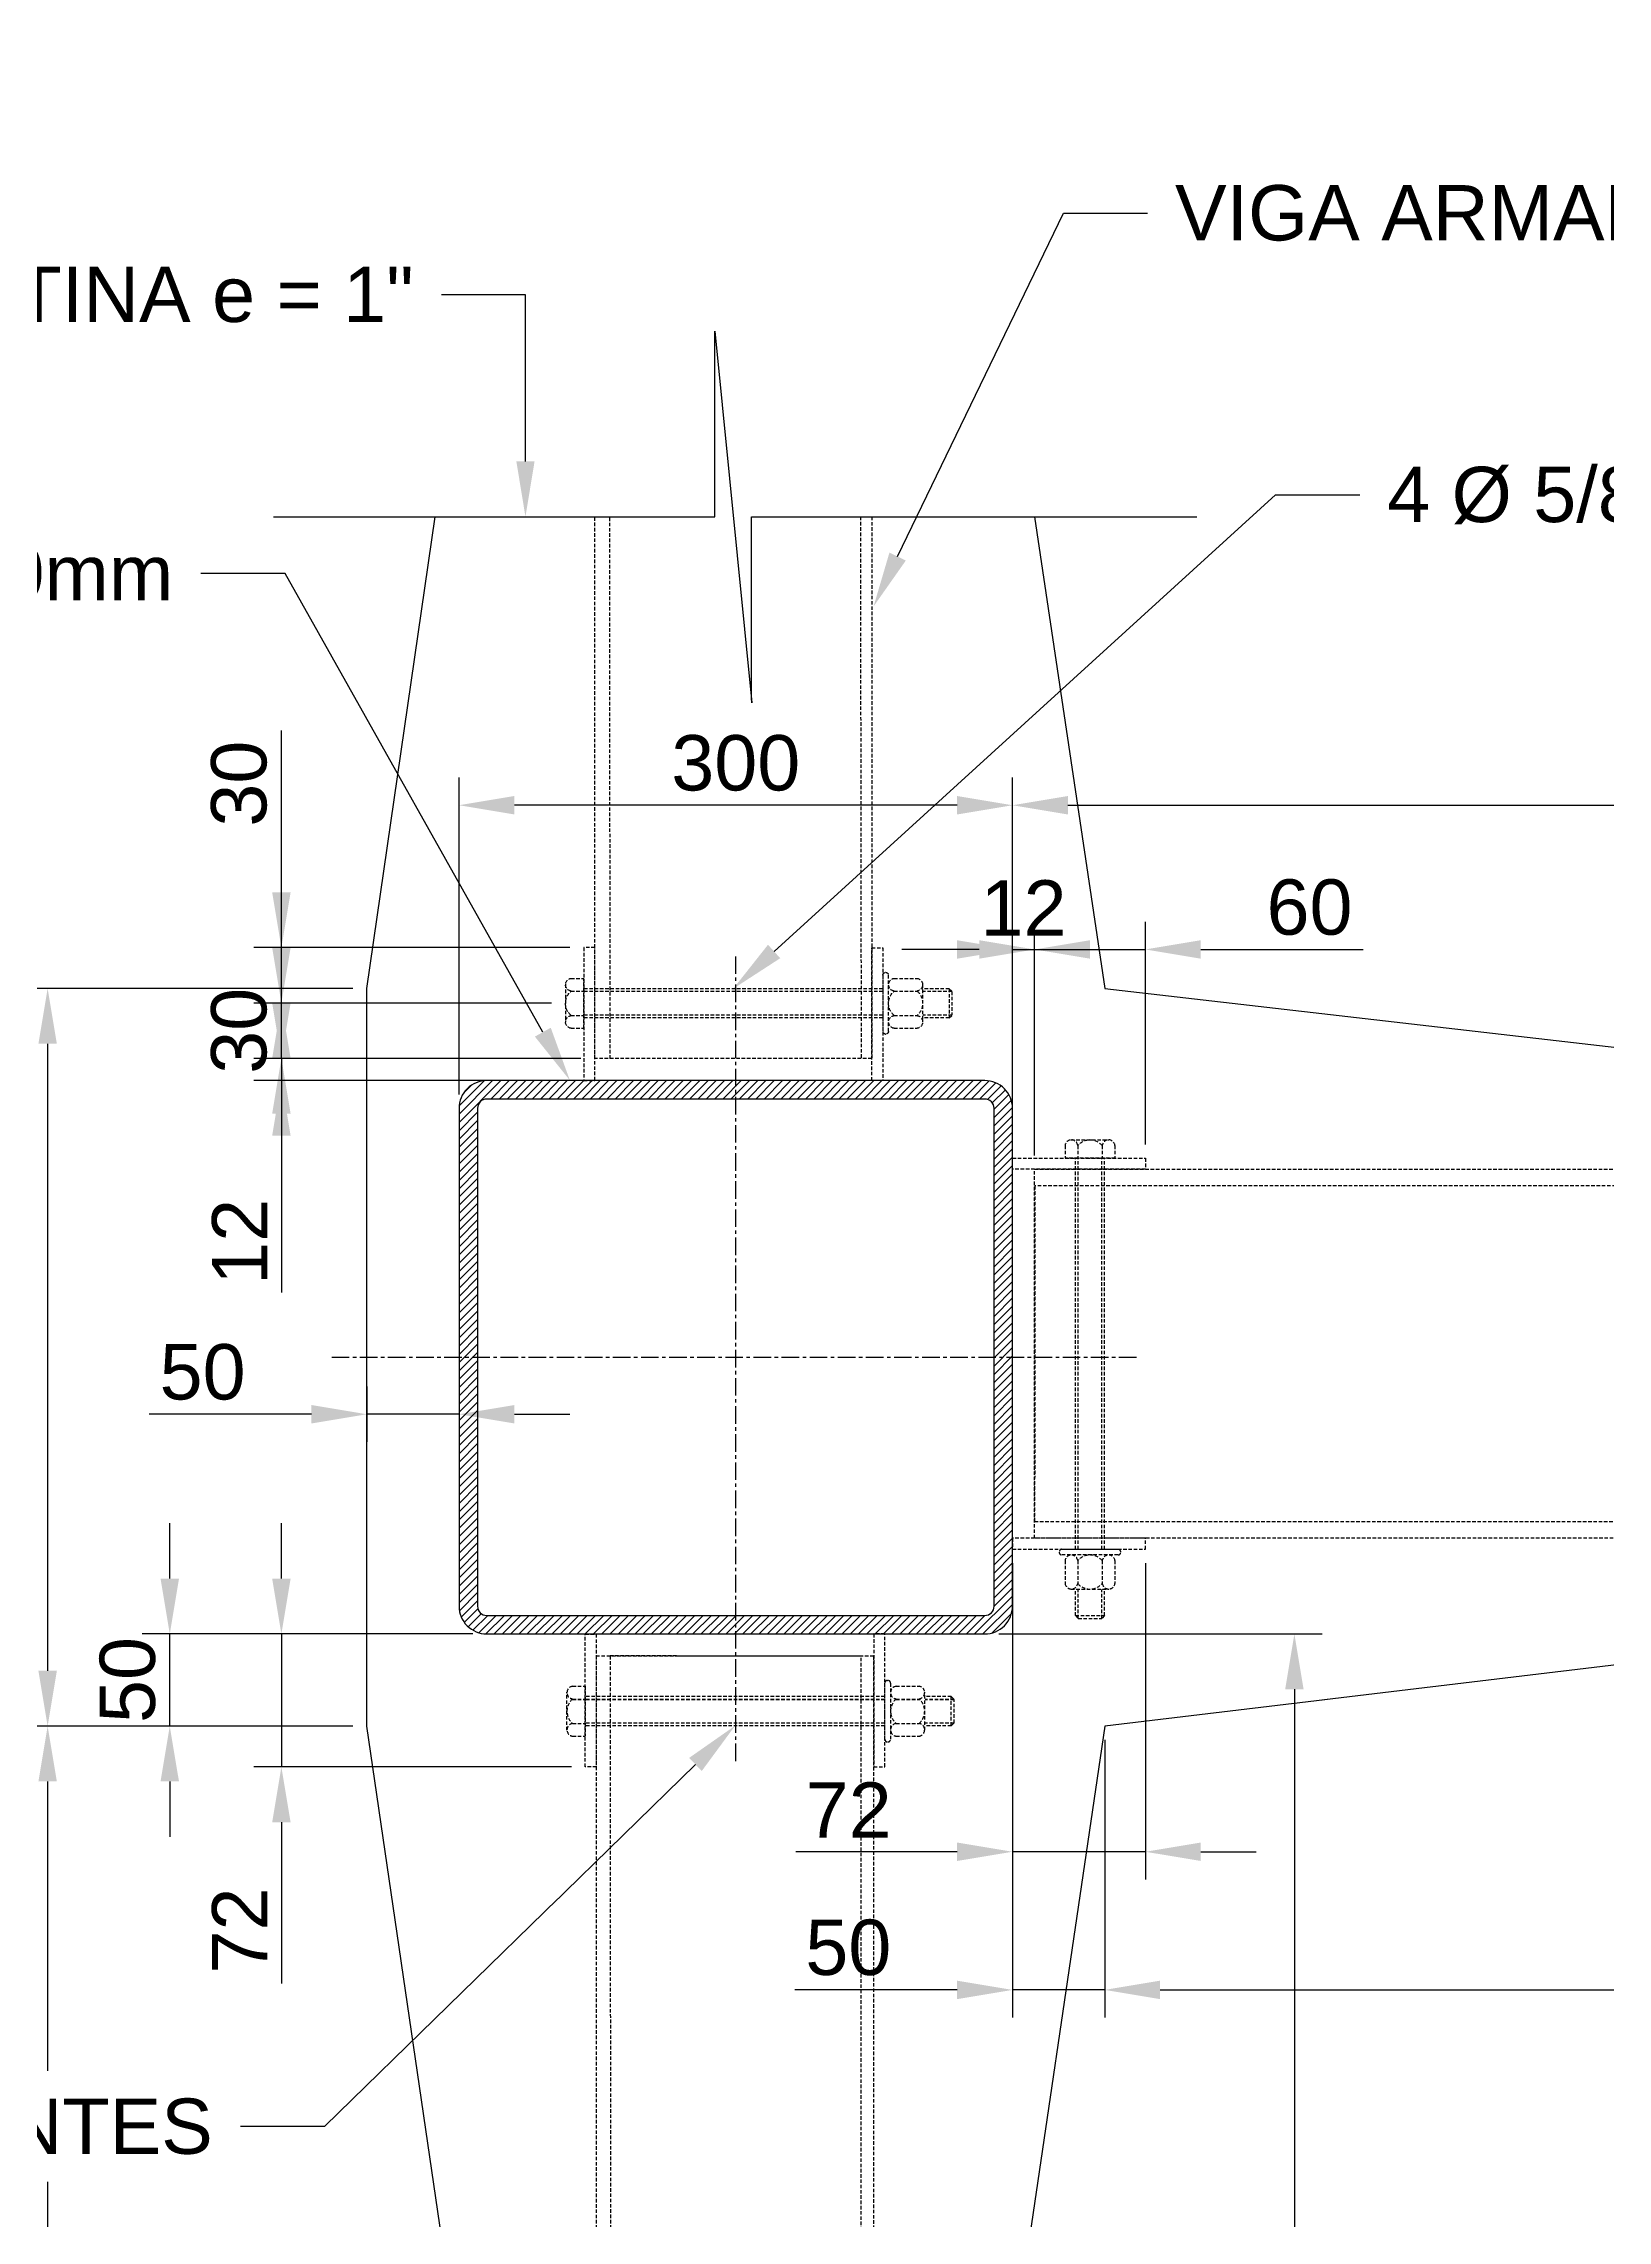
# Model space of a CAD drawing. Header units: millimetres. Extents: x -1367288 to 157996, y -18171 to 61708.
# Drawn here: x 22594 to 23442, y 15724 to 16904 of the extents above; entities that cross this region are included whole.
import ezdxf
from ezdxf import colors
from ezdxf.entities.mleader import LeaderData, LeaderLine
from ezdxf.math import Vec2, Vec3

# ---------------------------------------------------------------- set-up
doc = ezdxf.new("R2010")
doc.units = ezdxf.units.MM
doc.header["$LTSCALE"] = 0.3
doc.linetypes.add('CENTER', pattern=[50.8, 31.75, -6.35, 6.35, -6.35])
doc.linetypes.add('HIDDEN', pattern=[9.525, 6.35, -3.175])
for name, color, linetype in [('EE-OCULTAS', 8, 'HIDDEN'), ('SIM-ACHURADOS', 8, 'Continuous'), ('SIM-COTAS', 1, 'Continuous'), ('SIM-EJES', 8, 'CENTER'), ('SIM-OCULTOS', 8, 'HIDDEN'), ('SIM-PLATINAS', 2, 'Continuous'), ('SIM-PTE 300x300x10', 71, 'Continuous')]:
    doc.layers.add(name, color=color, linetype=linetype)
doc.styles.add('ARIAL EE', font='arial.ttf')
doc.styles.get("Standard").update_dxf_attribs({"font": 'arial.ttf'})
doc.dimstyles.new('EE 1_STANDAR', dxfattribs={"dimtxt": 2, "dimasz": 2, "dimexe": 1, "dimexo": 0.5, "dimgap": 0.5, "dimtad": 1, "dimdec": 0, "dimdsep": 46, "dimtxsty": 'ARIAL EE', "dimcen": 1.5, "dimclrd": 256, "dimclre": 256, "dimclrt": 2, "dimadec": 0, "dimazin": 0, "dimtfac": 1, "dimtdec": 0, "dimtix": 1, "dimtmove": 0, "dimatfit": 2, "dimfxl": 1, "dimlwd": -1, "dimlwe": -1, "dimarcsym": 0})

# ---------------------------------------------------------------- blocks, each defined once
blk = doc.blocks.new('*U425')
for p, q in [((-13.5, 218.9), (-13.5, 212)), ((-10.3, 221.9), (10.3, 221.9)), ((-6.6, 218.9), (-6.6, 212)), ((6.6, 218.9), (6.6, 212)), ((13.5, 218.9), (13.5, 212)), ((13.5, 212), (-13.5, 212)), ((-7.9, 0), (-7.9, 212)), ((7.9, 0), (7.9, 212)), ((-13.5, -6.1), (-13.5, -18.6)), ((-6.6, -6.1), (-6.6, -18.6)), ((6.6, -6.1), (6.6, -18.6)), ((13.5, -6.1), (13.5, -18.6)), ((-10.3, -21.6), (10.3, -21.6)), ((-7.9, -36), (-7.9, -21.6)), ((7.9, -36), (7.9, -21.6)), ((-7.9, -36), (7.9, -36)), ((-7.9, -36), (-6.4, -37.5)), ((-6.4, -37.5), (6.4, -37.5)), ((7.9, -36), (6.4, -37.5))]:
    blk.add_line(p, q)
blk.add_lwpolyline([(-16.7, -1.6), (-16.7, -1.5, -0.414214), (-15.2, 0), (15.2, 0, -0.414214), (16.7, -1.5), (16.7, -1.6, -0.414214), (15.2, -3.1), (-15.2, -3.1, -0.414214)], format="xyb", close=True)
for centre, radius, start, end in [((-10.1, 218.5), 3.47, 7.7682, 172.2318), ((0, 213.1), 8.8, 41.2145, 138.7855), ((10.1, 218.5), 3.47, 7.7682, 172.2318), ((-10.1, -6.6), 3.47, 7.7682, 172.2318), ((0, -11.9), 8.8, 41.2145, 138.7855), ((10.1, -6.6), 3.47, 7.7682, 172.2318), ((-10.1, -18.1), 3.47, 187.7682, 352.2318), ((0, -12.8), 8.8, 221.2145, 318.7855), ((10.1, -18.1), 3.47, 187.7682, 352.2318)]:
    blk.add_arc(centre, radius, start, end)
at = {"layer": 'EE-OCULTAS'}
for p, q in [((-6.4, 0), (-6.4, 212)), ((6.4, 0), (6.4, 212)), ((-6.4, -37.5), (-6.4, -21.6)), ((6.4, -37.5), (6.4, -21.8))]:
    blk.add_line(p, q, dxfattribs=at)
blk = doc.blocks.new('*U426')
for p, q in [((-13.5, 169.3), (-13.5, 162.4)), ((-10.3, 172.3), (10.3, 172.3)), ((-6.6, 169.3), (-6.6, 162.4)), ((6.6, 169.3), (6.6, 162.4)), ((13.5, 169.3), (13.5, 162.4)), ((13.5, 162.4), (-13.5, 162.4)), ((-7.9, 0), (-7.9, 162.4)), ((7.9, 0), (7.9, 162.4)), ((-13.5, -6.1), (-13.5, -18.6)), ((-6.6, -6.1), (-6.6, -18.6)), ((6.6, -6.1), (6.6, -18.6)), ((13.5, -6.1), (13.5, -18.6)), ((-10.3, -21.6), (10.3, -21.6)), ((-7.9, -36), (-7.9, -21.6)), ((7.9, -36), (7.9, -21.6)), ((-7.9, -36), (7.9, -36)), ((-7.9, -36), (-6.4, -37.5)), ((-6.4, -37.5), (6.4, -37.5)), ((7.9, -36), (6.4, -37.5))]:
    blk.add_line(p, q)
blk.add_lwpolyline([(-16.7, -1.6), (-16.7, -1.5, -0.414214), (-15.2, 0), (15.2, 0, -0.414214), (16.7, -1.5), (16.7, -1.6, -0.414214), (15.2, -3.1), (-15.2, -3.1, -0.414214)], format="xyb", close=True)
for centre, radius, start, end in [((-10.1, 168.8), 3.47, 7.7682, 172.2318), ((0, 163.5), 8.8, 41.2145, 138.7855), ((10.1, 168.8), 3.47, 7.7682, 172.2318), ((-10.1, -6.6), 3.47, 7.7682, 172.2318), ((0, -11.9), 8.8, 41.2145, 138.7855), ((10.1, -6.6), 3.47, 7.7682, 172.2318), ((-10.1, -18.1), 3.47, 187.7682, 352.2318), ((0, -12.8), 8.8, 221.2145, 318.7855), ((10.1, -18.1), 3.47, 187.7682, 352.2318)]:
    blk.add_arc(centre, radius, start, end)
at = {"layer": 'EE-OCULTAS'}
for p, q in [((-6.4, 0), (-6.4, 162.4)), ((6.4, 0), (6.4, 162.4)), ((-6.4, -37.5), (-6.4, -21.6)), ((6.4, -37.5), (6.4, -21.8))]:
    blk.add_line(p, q, dxfattribs=at)
blk = doc.blocks.new('*D427')
at = {"layer": 'SIM-COTAS', "transparency": 16777216}
for p, q in [((23119.1, 16307), (23119.1, 16427.7)), ((23131.1, 16301), (23131.1, 16427.7)), ((23089.1, 16412.7), (23059.1, 16412.7)), ((23119.1, 16412.7), (23131.1, 16412.7)), ((23161.1, 16412.7), (23191.1, 16412.7))]:
    blk.add_line(p, q, dxfattribs=at)
for points in [[(23089.1, 16417.7), (23089.1, 16407.7), (23119.1, 16412.7)], [(23161.1, 16417.7), (23161.1, 16407.7), (23131.1, 16412.7)]]:
    blk.add_solid(points, dxfattribs=at)
at = {"layer": 'SIM-COTAS', "color": 2, "transparency": 16777216, "insert": (23125.1, 16435.2), "char_height": 30, "attachment_point": 5, "style": 'ARIAL EE'}
blk.add_mtext('12', dxfattribs=at)
blk = doc.blocks.new('*D428')
at = {"layer": 'SIM-COTAS', "transparency": 16777216}
for p, q in [((23131.1, 16301), (23131.1, 16427.7)), ((23191.1, 16307), (23191.1, 16427.7)), ((23101.1, 16412.7), (23071.1, 16412.7)), ((23131.1, 16412.7), (23191.1, 16412.7)), ((23221.1, 16412.7), (23309.1, 16412.7))]:
    blk.add_line(p, q, dxfattribs=at)
for points in [[(23101.1, 16417.7), (23101.1, 16407.7), (23131.1, 16412.7)], [(23221.1, 16417.7), (23221.1, 16407.7), (23191.1, 16412.7)]]:
    blk.add_solid(points, dxfattribs=at)
at = {"layer": 'SIM-COTAS', "color": 2, "transparency": 16777216, "insert": (23280.1, 16435.5), "char_height": 30, "attachment_point": 5, "style": 'ARIAL EE'}
blk.add_mtext('60', dxfattribs=at)
blk = doc.blocks.new('*D429')
at = {"layer": 'SIM-COTAS', "transparency": 16777216}
for p, q in [((23119.1, 16080), (23119.1, 15908.5)), ((23191.1, 16080), (23191.1, 15908.5)), ((23089.1, 15923.5), (23001.6, 15923.5)), ((23191.1, 15923.5), (23119.1, 15923.5)), ((23221.1, 15923.5), (23251.1, 15923.5))]:
    blk.add_line(p, q, dxfattribs=at)
for points in [[(23089.1, 15928.5), (23089.1, 15918.5), (23119.1, 15923.5)], [(23221.1, 15928.5), (23221.1, 15918.5), (23191.1, 15923.5)]]:
    blk.add_solid(points, dxfattribs=at)
at = {"layer": 'SIM-COTAS', "color": 2, "transparency": 16777216, "insert": (23030.3, 15946.1), "char_height": 30, "attachment_point": 5, "style": 'ARIAL EE'}
blk.add_mtext('72', dxfattribs=at)
blk = doc.blocks.new('*D430')
at = {"layer": 'SIM-COTAS', "transparency": 16777216}
for p, q in [((23119.1, 16310.7), (23119.1, 16505.9)), ((24019.1, 16297.2), (24019.1, 16505.9)), ((23149.1, 16490.9), (23989.1, 16490.9))]:
    blk.add_line(p, q, dxfattribs=at)
for points in [[(23149.1, 16495.9), (23149.1, 16485.9), (23119.1, 16490.9)], [(23989.1, 16495.9), (23989.1, 16485.9), (24019.1, 16490.9)]]:
    blk.add_solid(points, dxfattribs=at)
at = {"layer": 'SIM-COTAS', "color": 2, "transparency": 16777216, "insert": (23569.1, 16513.7), "char_height": 30, "attachment_point": 5, "style": 'ARIAL EE'}
blk.add_mtext('900', dxfattribs=at)
blk = doc.blocks.new('*D432')
at = {"layer": 'SIM-COTAS', "transparency": 16777216}
for p, q in [((22761.6, 16391.6), (22581.1, 16391.6)), ((22596.1, 16361.6), (22596.1, 16021.6)), ((22761.6, 15991.6), (22581.1, 15991.6))]:
    blk.add_line(p, q, dxfattribs=at)
for points in [[(22591.1, 16361.6), (22601.1, 16361.6), (22596.1, 16391.6)], [(22591.1, 16021.6), (22601.1, 16021.6), (22596.1, 15991.6)]]:
    blk.add_solid(points, dxfattribs=at)
at = {"layer": 'SIM-COTAS', "color": 2, "transparency": 16777216, "insert": (22573.3, 16191.6), "char_height": 30, "attachment_point": 5, "rotation": 90, "style": 'ARIAL EE'}
blk.add_mtext('400', dxfattribs=at)
blk = doc.blocks.new('*D433')
at = {"layer": 'SIM-COTAS', "transparency": 16777216}
for p, q in [((22769.1, 16175.8), (22769.1, 16145.7)), ((22819.1, 16175.8), (22819.1, 16145.7)), ((22739.1, 16160.7), (22651.2, 16160.7)), ((22819.1, 16160.7), (22769.1, 16160.7)), ((22849.1, 16160.7), (22879.1, 16160.7))]:
    blk.add_line(p, q, dxfattribs=at)
for points in [[(22739.1, 16165.7), (22739.1, 16155.7), (22769.1, 16160.7)], [(22849.1, 16165.7), (22849.1, 16155.7), (22819.1, 16160.7)]]:
    blk.add_solid(points, dxfattribs=at)
at = {"layer": 'SIM-COTAS', "color": 2, "transparency": 16777216, "insert": (22680.1, 16183.5), "char_height": 30, "attachment_point": 5, "style": 'ARIAL EE'}
blk.add_mtext('50', dxfattribs=at)
blk = doc.blocks.new('*D434')
at = {"layer": 'SIM-COTAS', "transparency": 16777216}
for p, q in [((22761.6, 15991.6), (22581.1, 15991.6)), ((22596.1, 15961.6), (22596.1, 15171.7)), ((22886, 15141.7), (22581.1, 15141.7))]:
    blk.add_line(p, q, dxfattribs=at)
for points in [[(22591.1, 15961.6), (22601.1, 15961.6), (22596.1, 15991.6)], [(22591.1, 15171.7), (22601.1, 15171.7), (22596.1, 15141.7)]]:
    blk.add_solid(points, dxfattribs=at)
at = {"layer": 'SIM-COTAS', "color": 2, "transparency": 16777216, "insert": (22573.3, 15566.7), "char_height": 30, "attachment_point": 5, "rotation": 90, "style": 'ARIAL EE'}
blk.add_mtext('850', dxfattribs=at)
blk = doc.blocks.new('*D436')
at = {"layer": 'SIM-COTAS', "transparency": 16777216}
for p, q in [((22722.8, 16071.6), (22722.8, 16101.6)), ((22826.6, 16041.6), (22707.8, 16041.6)), ((22722.8, 16041.6), (22722.8, 15969.5)), ((22880, 15969.5), (22707.8, 15969.5)), ((22722.8, 15939.5), (22722.8, 15852.1))]:
    blk.add_line(p, q, dxfattribs=at)
for points in [[(22717.8, 16071.6), (22727.8, 16071.6), (22722.8, 16041.6)], [(22717.8, 15939.5), (22727.8, 15939.5), (22722.8, 15969.5)]]:
    blk.add_solid(points, dxfattribs=at)
at = {"layer": 'SIM-COTAS', "color": 2, "transparency": 16777216, "insert": (22700.2, 15880.8), "char_height": 30, "attachment_point": 5, "rotation": 90, "style": 'ARIAL EE'}
blk.add_mtext('72', dxfattribs=at)
blk = doc.blocks.new('*D437')
at = {"layer": 'SIM-COTAS', "transparency": 16777216}
for p, q in [((22819.1, 16334.1), (22819.1, 16505.9)), ((23119.1, 16310.7), (23119.1, 16505.9)), ((23089.1, 16490.9), (22849.1, 16490.9))]:
    blk.add_line(p, q, dxfattribs=at)
for points in [[(22849.1, 16495.9), (22849.1, 16485.9), (22819.1, 16490.9)], [(23089.1, 16495.9), (23089.1, 16485.9), (23119.1, 16490.9)]]:
    blk.add_solid(points, dxfattribs=at)
at = {"layer": 'SIM-COTAS', "color": 2, "transparency": 16777216, "insert": (22969.1, 16513.7), "char_height": 30, "attachment_point": 5, "style": 'ARIAL EE'}
blk.add_mtext('300', dxfattribs=at)
blk = doc.blocks.new('*U438')
for p, q in [((-13.5, 169), (-13.5, 162)), ((-10.3, 172), (10.3, 172)), ((-6.6, 169), (-6.6, 162)), ((6.6, 169), (6.6, 162)), ((13.5, 169), (13.5, 162)), ((13.5, 162), (-13.5, 162)), ((-7.9, 0), (-7.9, 162)), ((7.9, 0), (7.9, 162)), ((-13.5, -6.1), (-13.5, -18.6)), ((-6.6, -6.1), (-6.6, -18.6)), ((6.6, -6.1), (6.6, -18.6)), ((13.5, -6.1), (13.5, -18.6)), ((-10.3, -21.6), (10.3, -21.6)), ((-7.9, -36), (-7.9, -21.6)), ((7.9, -36), (7.9, -21.6)), ((-7.9, -36), (7.9, -36)), ((-7.9, -36), (-6.4, -37.5)), ((-6.4, -37.5), (6.4, -37.5)), ((7.9, -36), (6.4, -37.5))]:
    blk.add_line(p, q)
blk.add_lwpolyline([(-16.7, -1.6), (-16.7, -1.5, -0.414214), (-15.2, 0), (15.2, 0, -0.414214), (16.7, -1.5), (16.7, -1.6, -0.414214), (15.2, -3.1), (-15.2, -3.1, -0.414214)], format="xyb", close=True)
for centre, radius, start, end in [((-10.1, 168.5), 3.47, 7.7682, 172.2318), ((0, 163.2), 8.8, 41.2145, 138.7855), ((10.1, 168.5), 3.47, 7.7682, 172.2318), ((-10.1, -6.6), 3.47, 7.7682, 172.2318), ((0, -11.9), 8.8, 41.2145, 138.7855), ((10.1, -6.6), 3.47, 7.7682, 172.2318), ((-10.1, -18.1), 3.47, 187.7682, 352.2318), ((0, -12.8), 8.8, 221.2145, 318.7855), ((10.1, -18.1), 3.47, 187.7682, 352.2318)]:
    blk.add_arc(centre, radius, start, end)
at = {"layer": 'EE-OCULTAS'}
for p, q in [((-6.4, 0), (-6.4, 162)), ((6.4, 0), (6.4, 162)), ((-6.4, -37.5), (-6.4, -21.6)), ((6.4, -37.5), (6.4, -21.8))]:
    blk.add_line(p, q, dxfattribs=at)
blk = doc.blocks.new('*D439')
at = {"layer": 'SIM-COTAS', "transparency": 16777216}
for p, q in [((22722.8, 16383.6), (22722.8, 16413.6)), ((22885.2, 16353.6), (22707.8, 16353.6)), ((22722.8, 16353.6), (22722.8, 16341.7)), ((22879.2, 16341.7), (22707.8, 16341.7)), ((22722.8, 16311.7), (22722.8, 16226.8))]:
    blk.add_line(p, q, dxfattribs=at)
for points in [[(22717.8, 16383.6), (22727.8, 16383.6), (22722.8, 16353.6)], [(22717.8, 16311.7), (22727.8, 16311.7), (22722.8, 16341.7)]]:
    blk.add_solid(points, dxfattribs=at)
at = {"layer": 'SIM-COTAS', "color": 2, "transparency": 16777216, "insert": (22700.2, 16254.2), "char_height": 30, "attachment_point": 5, "rotation": 90, "style": 'ARIAL EE'}
blk.add_mtext('12', dxfattribs=at)
blk = doc.blocks.new('*D440')
at = {"layer": 'SIM-COTAS', "transparency": 16777216}
for p, q in [((22722.8, 16413.6), (22722.8, 16443.6)), ((22869.3, 16383.6), (22707.8, 16383.6)), ((22722.8, 16353.6), (22722.8, 16383.6)), ((22885.2, 16353.6), (22707.8, 16353.6)), ((22722.8, 16323.6), (22722.8, 16293.6))]:
    blk.add_line(p, q, dxfattribs=at)
for points in [[(22717.8, 16413.6), (22727.8, 16413.6), (22722.8, 16383.6)], [(22717.8, 16323.6), (22727.8, 16323.6), (22722.8, 16353.6)]]:
    blk.add_solid(points, dxfattribs=at)
at = {"layer": 'SIM-COTAS', "color": 2, "transparency": 16777216, "insert": (22699.9, 16368.6), "char_height": 30, "attachment_point": 5, "rotation": 90, "style": 'ARIAL EE'}
blk.add_mtext('30', dxfattribs=at)
blk = doc.blocks.new('*D441')
at = {"layer": 'SIM-COTAS', "transparency": 16777216}
for p, q in [((22722.8, 16443.7), (22722.8, 16531.5)), ((22879.2, 16413.7), (22707.8, 16413.7)), ((22722.8, 16383.6), (22722.8, 16413.7)), ((22869.3, 16383.6), (22707.8, 16383.6)), ((22722.8, 16353.6), (22722.8, 16323.6))]:
    blk.add_line(p, q, dxfattribs=at)
for points in [[(22717.8, 16443.7), (22727.8, 16443.7), (22722.8, 16413.7)], [(22717.8, 16353.6), (22727.8, 16353.6), (22722.8, 16383.6)]]:
    blk.add_solid(points, dxfattribs=at)
at = {"layer": 'SIM-COTAS', "color": 2, "transparency": 16777216, "insert": (22699.9, 16502.6), "char_height": 30, "attachment_point": 5, "rotation": 90, "style": 'ARIAL EE'}
blk.add_mtext('30', dxfattribs=at)
blk = doc.blocks.new('*D442')
at = {"layer": 'SIM-COTAS', "transparency": 16777216}
for p, q in [((24019.1, 16086), (24019.1, 15833.6)), ((23169.1, 15984.1), (23169.1, 15833.6)), ((23199.1, 15848.6), (23989.1, 15848.6))]:
    blk.add_line(p, q, dxfattribs=at)
for points in [[(23199.1, 15853.6), (23199.1, 15843.6), (23169.1, 15848.6)], [(23989.1, 15853.6), (23989.1, 15843.6), (24019.1, 15848.6)]]:
    blk.add_solid(points, dxfattribs=at)
at = {"layer": 'SIM-COTAS', "color": 2, "transparency": 16777216, "insert": (23594.1, 15871.5), "char_height": 30, "attachment_point": 5, "style": 'ARIAL EE'}
blk.add_mtext('850', dxfattribs=at)
blk = doc.blocks.new('*D443')
at = {"layer": 'SIM-COTAS', "transparency": 16777216}
for p, q in [((23119.1, 16049.1), (23119.1, 15833.6)), ((23169.1, 15984.1), (23169.1, 15833.6)), ((23089.1, 15848.6), (23001.2, 15848.6)), ((23169.1, 15848.6), (23119.1, 15848.6)), ((23199.1, 15848.6), (23229.1, 15848.6))]:
    blk.add_line(p, q, dxfattribs=at)
for points in [[(23089.1, 15853.6), (23089.1, 15843.6), (23119.1, 15848.6)], [(23199.1, 15853.6), (23199.1, 15843.6), (23169.1, 15848.6)]]:
    blk.add_solid(points, dxfattribs=at)
at = {"layer": 'SIM-COTAS', "color": 2, "transparency": 16777216, "insert": (23030.1, 15871.5), "char_height": 30, "attachment_point": 5, "style": 'ARIAL EE'}
blk.add_mtext('50', dxfattribs=at)
blk = doc.blocks.new('*D444')
at = {"layer": 'SIM-COTAS', "transparency": 16777216}
for p, q in [((23111.6, 16041.6), (23286.9, 16041.6)), ((23271.9, 16011.6), (23271.9, 15171.7)), ((23051.4, 15141.7), (23286.9, 15141.7))]:
    blk.add_line(p, q, dxfattribs=at)
for points in [[(23266.9, 16011.6), (23276.9, 16011.6), (23271.9, 16041.6)], [(23266.9, 15171.7), (23276.9, 15171.7), (23271.9, 15141.7)]]:
    blk.add_solid(points, dxfattribs=at)
at = {"layer": 'SIM-COTAS', "color": 2, "transparency": 16777216, "insert": (23249.1, 15591.7), "char_height": 30, "attachment_point": 5, "rotation": 90, "style": 'ARIAL EE'}
blk.add_mtext('900', dxfattribs=at)
blk = doc.blocks.new('*D445')
at = {"layer": 'SIM-COTAS', "transparency": 16777216}
for p, q in [((22662.3, 16071.6), (22662.3, 16101.6)), ((22826.6, 16041.6), (22647.3, 16041.6)), ((22662.3, 15991.6), (22662.3, 16041.6)), ((22761.6, 15991.6), (22647.3, 15991.6)), ((22662.3, 15961.6), (22662.3, 15931.6))]:
    blk.add_line(p, q, dxfattribs=at)
for points in [[(22657.3, 16071.6), (22667.3, 16071.6), (22662.3, 16041.6)], [(22657.3, 15961.6), (22667.3, 15961.6), (22662.3, 15991.6)]]:
    blk.add_solid(points, dxfattribs=at)
at = {"layer": 'SIM-COTAS', "color": 2, "transparency": 16777216, "insert": (22639.5, 16016.6), "char_height": 30, "attachment_point": 5, "rotation": 90, "style": 'ARIAL EE'}
blk.add_mtext('50', dxfattribs=at)

msp = doc.modelspace()

# ---------------------------------------------------------------- hatches: boundary and pattern name
at = {"layer": 'SIM-ACHURADOS'}
h = msp.add_hatch(dxfattribs=at)
h.set_pattern_fill('ANSI31', color=256)
h.set_pattern_definition([(45, (6902.1487, -392.8024), (-2.24506403, 2.24506403), [])])
edge = h.paths.add_edge_path(flags=16)
edge.add_line((22834.1, 16051.6), (23104.1, 16051.6))
edge.add_arc((23104.1, 16056.6), 5, 270, 360)
edge.add_line((23109.1, 16056.6), (23109.1, 16326.6))
edge.add_arc((23104.1, 16326.6), 5, 0, 90)
edge.add_line((23104.1, 16331.6), (22834.1, 16331.6))
edge.add_arc((22834.1, 16326.6), 5, 90, 180)
edge.add_line((22829.1, 16326.6), (22829.1, 16056.6))
edge.add_arc((22834.1, 16056.6), 5, 180, 270)
edge = h.paths.add_edge_path()
edge.add_line((22834.1, 16041.6), (23104.1, 16041.6))
edge.add_arc((23104.1, 16056.6), 15, 270, 360)
edge.add_line((23119.1, 16056.6), (23119.1, 16326.6))
edge.add_arc((23104.1, 16326.6), 15, 0, 90)
edge.add_line((23104.1, 16341.6), (22834.1, 16341.6))
edge.add_arc((22834.1, 16326.6), 15, 90, 180)
edge.add_line((22819.1, 16326.6), (22819.1, 16056.6))
edge.add_arc((22834.1, 16056.6), 15, 180, 270)

# ---------------------------------------------------------------- linework, layer by layer
at = {"layer": 'SIM-COTAS', "elevation": -2.5}
msp.add_lwpolyline([(22718.6, 16647.3), (22957.7, 16647.3), (22957.7, 16746.5, 0.024922), (22957.7, 16748), (22977.8, 16546.5, -0.024922), (22977.7, 16548), (22977.7, 16647.3), (23219.1, 16647.3)], format="xyb", dxfattribs=at)
at = {"layer": 'SIM-EJES'}
msp.add_line((22750.1, 16191.6, -2.5), (23188, 16191.6, -2.5), dxfattribs=at)
at = {"layer": 'SIM-OCULTOS', "elevation": -2.5}
msp.add_lwpolyline([(23042.8, 16647.3), (23042.8, 16353.5), (22892.7, 16353.6), (22892.7, 16647.3)], dxfattribs=at)
at = {"layer": 'SIM-OCULTOS', "extrusion": (-0.00195, -0.000351107, 0.999998), "elevation": -53}
msp.add_lwpolyline([(23036.6, 16647.3), (23037, 16353.6), (22901, 16353.5), (22900.7, 16647.3)], dxfattribs=at)
at = {"layer": 'SIM-OCULTOS'}
for points, elevation in [([(22886.7, 16341.7), (22892.7, 16341.7), (22892.7, 16413.7), (22886.7, 16413.7)], -2.3), ([(23048.8, 16341.6), (23042.8, 16341.6), (23042.8, 16413.6), (23048.8, 16413.6)], -2.5), ([(23119.1, 16293.5), (23119.1, 16299.5), (23191.1, 16299.5), (23191.1, 16293.5)], -2.5), ([(24019.1, 16093.5), (23131.1, 16093.5), (23131.1, 16293.5), (24019.1, 16293.5)], -2.5), ([(24169.1, 16284.5), (23131.2, 16284.5), (23131.1, 16102.5), (24169.1, 16102.5)], -3.7), ([(23119.1, 16093.5), (23119.1, 16087.5), (23191.1, 16087.5), (23191.1, 16093.5)], -2.5)]:
    msp.add_lwpolyline(points, close=True, dxfattribs=dict(at, elevation=elevation))
at = {"layer": 'SIM-PLATINAS', "elevation": -2.5}
for points in [[(22769.1, 16391.6), (22806.2, 16647.3)], [(23131.1, 16647.3), (23169.1, 16391.6)]]:
    msp.add_lwpolyline(points, dxfattribs=at)
at = {"layer": 'SIM-PTE 300x300x10', "elevation": -2.5}
for points in [[(22834.1, 16041.6), (23104.1, 16041.6, 0.414214), (23119.1, 16056.6), (23119.1, 16326.6, 0.414214), (23104.1, 16341.6), (22834.1, 16341.6, 0.414214), (22819.1, 16326.6), (22819.1, 16056.6, 0.414214)], [(22834.1, 16051.6), (23104.1, 16051.6, 0.414214), (23109.1, 16056.6), (23109.1, 16326.6, 0.414214), (23104.1, 16331.6), (22834.1, 16331.6, 0.414214), (22829.1, 16326.6), (22829.1, 16056.6, 0.414214)]]:
    msp.add_lwpolyline(points, format="xyb", close=True, dxfattribs=at)

# ---------------------------------------------------------------- block references
at = {"layer": 'SIM-OCULTOS', "xscale": -1, "rotation": 90}
msp.add_blockref('*U438', (23048.8, 16383.5), dxfattribs=at)
at = {"layer": 'SIM-OCULTOS'}
msp.add_blockref('*U425', (23161.1, 16087.5, -2.5), dxfattribs=at)

# ---------------------------------------------------------------- dimensions: what is measured, and where the dimension line sits
at = {"layer": 'SIM-COTAS'}
for base, p1, p2, picture, middle in [((22722.8, 16413.7), (22876.8, 16383.6), (22886.7, 16413.7, -2.3), '*D441', (22722.8, 16502.6)), ((22722.8, 16353.6), (22886.7, 16341.7, -2.3), (22892.7, 16353.6, -2.3), '*D439', (22722.8, 16254.2))]:
    dim = msp.add_linear_dim(base=base, p1=p1, p2=p2, angle=90, dimstyle='EE 1_STANDAR', dxfattribs=at)
    dim.commit()
    dim.dimension.update_dxf_attribs({"geometry": picture, "text_midpoint": middle, "dimtype": 160})
for base, p1, p2, picture, middle in [((22819.1, 16490.9), (23119.1, 16303.2), (22819.1, 16326.6, -2.5), '*D437', (22969.1, 16513.7)), ((24019.1, 16490.9), (23119.1, 16303.2), (24019.1, 16289.7, -2.5), '*D430', (23569.1, 16513.7)), ((23131.1, 16412.7), (23119.1, 16299.5, -2.5), (23131.1, 16293.5, -2.5), '*D427', (23125.1, 16435.2))]:
    dim = msp.add_linear_dim(base=base, p1=p1, p2=p2, dimstyle='EE 1_STANDAR', dxfattribs=at)
    dim.commit()
    dim.dimension.update_dxf_attribs({"geometry": picture, "text_midpoint": middle})
for base, p1, p2, picture, middle in [((23191.1, 16412.7), (23131.1, 16293.5, -2.5), (23191.1, 16299.5, -2.5), '*D428', (23280.1, 16412.7)), ((22819.1, 16160.7), (22769.1, 16183.3, -2.5), (22819.1, 16183.3, -2.5), '*D433', (22680.1, 16160.7))]:
    dim = msp.add_linear_dim(base=base, p1=p1, p2=p2, dimstyle='EE 1_STANDAR', dxfattribs=at)
    dim.commit()
    dim.dimension.update_dxf_attribs({"geometry": picture, "text_midpoint": middle, "dimtype": 160})
dim = msp.add_linear_dim(base=(22722.8, 16383.6), p1=(22892.7, 16353.6, -2.3), p2=(22876.8, 16383.6), angle=90, dimstyle='EE 1_STANDAR', dxfattribs=at)
dim.commit()
dim.dimension.update_dxf_attribs({"geometry": '*D440', "text_midpoint": (22699.9, 16368.6)})

# ---------------------------------------------------------------- leaders
at = {"layer": 'SIM-COTAS', "linetype": 'Continuous'}
ml = msp.add_multileader_mtext('Standard', dxfattribs=at)
ml.set_content('\\A1;\\pxt10;{\\C2;CAJON ARMADO TIPO 3}', color=256)
ml.set_leader_properties()
ml.build(insert=Vec2(0, 0))
ml.multileader.update_dxf_attribs({"dogleg_length": 0.0025, "arrow_head_size": 100, "scale": 50})
ctx = ml.context
ctx.base_point, ctx.scale, ctx.char_height, ctx.arrow_head_size, ctx.landing_gap_size, ctx.plane_origin, ctx.plane_x_axis, ctx.plane_y_axis = Vec3(847.2, 19254.3, 0.6), 50, 100, 100, 50, Vec3(3668, 2126.2, 0.6), Vec3(0.999131, -0.041672), Vec3(0.041672, 0.999131)
notes = []
notes.append((ctx, [(1, (1, 1, 0), (655.2, 19262.3, 0.6), (0.999131, -0.041672), 192.2, [(0, [(317.3, 18455.2, 0.6)], 0, [])])]))
ctx.mtext.insert, ctx.mtext.text_direction, ctx.mtext.rotation, ctx.mtext.width, ctx.mtext.defined_height, ctx.mtext.flow_direction = Vec3(899.3, 19303.1, 0.6), Vec3(0.999131, -0.041672), 6.241501, 1204.019, 411.1, 5
ml = msp.add_multileader_mtext('Standard', dxfattribs=at)
ml.set_content("\\A1;{\\C2;REENGRUESE EN CONCRETO f 'c = 21 mPA \\Pe = 0.30m}", color=256)
ml.set_leader_properties()
ml.build(insert=Vec2(0, 0))
ml.multileader.update_dxf_attribs({"dogleg_length": 0.0025, "arrow_head_size": 30, "scale": 15})
ctx = ml.context
ctx.base_point, ctx.scale, ctx.char_height, ctx.arrow_head_size, ctx.landing_gap_size, ctx.plane_origin = Vec3(19407, 15975.6), 15, 30, 30, 15, Vec3(-10541.2, 21569)
notes.append((ctx, [(0, (1, 1, 0), (19361.4, 15975.6), (1, 0), 45.6, [(0, [(19293.2, 15762)], 0, [])])]))
ctx.mtext.insert, ctx.mtext.width, ctx.mtext.defined_height, ctx.mtext.flow_direction = Vec3(19422, 15990.9), 316.71, 126.9, 5
ctx.mtext.has_bg_fill, ctx.mtext.bg_color, ctx.mtext.bg_scale_factor, ctx.mtext.bg_transparency, ctx.mtext.use_window_bg_color = 1, -1027028792, 1.5, 0, 1
for ctx, leaders in notes:
    for number, flags, end, landing, length, lines in leaders:
        leader = LeaderData()
        leader.index, (leader.has_last_leader_line, leader.has_dogleg_vector, leader.attachment_direction) = number, flags
        leader.last_leader_point, leader.dogleg_vector, leader.dogleg_length = Vec3(end), Vec3(landing), length
        for number, points, colour, breaks in lines:
            line = LeaderLine()
            line.index, line.vertices, line.color, line.breaks = number, Vec3.list(points), colors.encode_raw_color(colour), breaks
            leader.lines.append(line)
        ctx.leaders.append(leader)

# ---------------------------------------------------------------- next in the draw order: linework, layer by layer
at = {"layer": 'SIM-OCULTOS'}
for points, elevation in [([(22887.5, 16041.5), (22893.5, 16041.5), (22893.5, 15969.5), (22887.5, 15969.5)], -2.3), ([(23049.9, 16041.6), (23043.9, 16041.6), (23043.9, 15969.6), (23049.9, 15969.6)], -2.5), ([(22893.5, 15141.7), (23043.9, 15141.7), (23043.9, 16029.6), (22893.5, 16029.6)], -2.3)]:
    msp.add_lwpolyline(points, close=True, dxfattribs=dict(at, elevation=elevation))
at = {"layer": 'SIM-OCULTOS', "extrusion": (-0.00195, 0.000351107, 0.999998), "elevation": -41.6}
msp.add_lwpolyline([(23036.8, 14992.4), (23037, 16029.5), (22901, 16029.7), (22901.3, 14992.5)], close=True, dxfattribs=at)
at = {"layer": 'SIM-PLATINAS', "elevation": -2.5}
msp.add_lwpolyline([(23169.1, 16391.6), (24019.1, 16293.5), (24019.1, 16093.5), (23169.1, 15991.6), (23043.9, 15141.6), (22893.5, 15141.7), (22769.1, 15991.6), (22769.1, 16391.6)], dxfattribs=at)

# ---------------------------------------------------------------- next in the draw order: block references
at = {"layer": 'SIM-OCULTOS', "rotation": 90}
msp.add_blockref('*U426', (23049.9, 15999.7), dxfattribs=at)

# ---------------------------------------------------------------- next in the draw order: dimensions: what is measured, and where the dimension line sits
at = {"layer": 'SIM-COTAS'}
for base, p1, p2, picture, middle in [((22596.1, 15991.6), (22769.1, 16391.6, -2.5), (22769.1, 15991.6, -2.5), '*D432', (22573.3, 16191.6)), ((23271.9, 15141.7), (23104.1, 16041.6, -2.5), (23043.9, 15141.7, -2.3), '*D444', (23249.1, 15591.7)), ((22596.1, 15141.7), (22769.1, 15991.6, -2.5), (22893.5, 15141.7, -2.5), '*D434', (22573.3, 15566.7))]:
    dim = msp.add_linear_dim(base=base, p1=p1, p2=p2, angle=90, dimstyle='EE 1_STANDAR', dxfattribs=at)
    dim.commit()
    dim.dimension.update_dxf_attribs({"geometry": picture, "text_midpoint": middle})
dim = msp.add_linear_dim(base=(22722.8, 15969.5), p1=(22834.1, 16041.6, -2.5), p2=(22887.5, 15969.5, -2.3), angle=90, dimstyle='EE 1_STANDAR', dxfattribs=at)
dim.commit()
dim.dimension.update_dxf_attribs({"geometry": '*D436', "text_midpoint": (22722.8, 15880.8), "dimtype": 160})
for base, p1, p2, picture, middle in [((23191.1, 15923.5), (23119.1, 16087.5, -2.5), (23191.1, 16087.5, -2.5), '*D429', (23030.3, 15923.5)), ((23119.1, 15848.6), (23169.1, 15991.6, -2.5), (23119.1, 16056.6, -2.5), '*D443', (23030.1, 15848.6))]:
    dim = msp.add_linear_dim(base=base, p1=p1, p2=p2, dimstyle='EE 1_STANDAR', dxfattribs=at)
    dim.commit()
    dim.dimension.update_dxf_attribs({"geometry": picture, "text_midpoint": middle, "dimtype": 160})
dim = msp.add_linear_dim(base=(24019.1, 15848.6), p1=(23169.1, 15991.6, -2.5), p2=(24019.1, 16093.5, -2.5), dimstyle='EE 1_STANDAR', dxfattribs=at)
dim.commit()
dim.dimension.update_dxf_attribs({"geometry": '*D442', "text_midpoint": (23594.1, 15871.5)})

# ---------------------------------------------------------------- next in the draw order: leaders
at = {"layer": 'SIM-COTAS', "linetype": 'Continuous'}
ml = msp.add_multileader_mtext('Standard', dxfattribs=at)
ml.set_content('\\A1;{\\C2;VIGA ARMADA TIPO 1}', color=256)
ml.set_leader_properties()
ml.build(insert=Vec2(0, 0))
ml.multileader.update_dxf_attribs({"dogleg_length": 0.0025, "arrow_head_size": 30, "scale": 15})
ctx = ml.context
ctx.base_point, ctx.scale, ctx.char_height, ctx.arrow_head_size, ctx.landing_gap_size, ctx.plane_origin = Vec3(23192.2, 16811.9, -2), 15, 30, 30, 15, Vec3(53032.3, 22870, -2)
notes = []
notes.append((ctx, [(1, (1, 1, 0), (23146.7, 16811.9, -2), (1, 0), 45.6, [(0, [(23043.8, 16598.7, -2)], 0, [])])]))
ctx.mtext.insert, ctx.mtext.rotation, ctx.mtext.width, ctx.mtext.defined_height, ctx.mtext.flow_direction = Vec3(23207.2, 16827.1, -2), 6.283185, 312.835, 126.9, 5
ctx.mtext.has_bg_fill, ctx.mtext.bg_color, ctx.mtext.bg_scale_factor, ctx.mtext.bg_transparency, ctx.mtext.use_window_bg_color = 1, -1027028792, 1.5, 0, 1
ml = msp.add_multileader_mtext('Standard', dxfattribs=at)
ml.set_content('\\A1;{\\C2;PLATINA e = 1"}', color=256)
ml.set_leader_properties()
ml.build(insert=Vec2(0, 0))
ml.multileader.update_dxf_attribs({"dogleg_length": 0.0025, "arrow_head_size": 30, "scale": 15})
ctx = ml.context
ctx.base_point, ctx.scale, ctx.char_height, ctx.arrow_head_size, ctx.landing_gap_size, ctx.plane_origin = Vec3(22608, 16767.7, -2.5), 15, 30, 30, 15, Vec3(52855.3, 22504.2, -2.5)
ctx.text_align_type = 2
notes.append((ctx, [(0, (1, 1, 0), (22855.1, 16767.7, -2.5), (-1, 0), 45.6, [(0, [(22855.1, 16647.3, -2.5)], 0, [])])]))
ctx.mtext.insert, ctx.mtext.rotation, ctx.mtext.width, ctx.mtext.defined_height, ctx.mtext.alignment, ctx.mtext.flow_direction = Vec3(22794.5, 16782.9, -2.5), 6.283185, 180.376, 126.9, 3, 5
ctx.mtext.has_bg_fill, ctx.mtext.bg_color, ctx.mtext.bg_scale_factor, ctx.mtext.bg_transparency, ctx.mtext.use_window_bg_color = 1, -1027028792, 1.5, 0, 1
for ctx, leaders in notes:
    for number, flags, end, landing, length, lines in leaders:
        leader = LeaderData()
        leader.index, (leader.has_last_leader_line, leader.has_dogleg_vector, leader.attachment_direction) = number, flags
        leader.last_leader_point, leader.dogleg_vector, leader.dogleg_length = Vec3(end), Vec3(landing), length
        for number, points, colour, breaks in lines:
            line = LeaderLine()
            line.index, line.vertices, line.color, line.breaks = number, Vec3.list(points), colors.encode_raw_color(colour), breaks
            leader.lines.append(line)
        ctx.leaders.append(leader)

# ---------------------------------------------------------------- next in the draw order: leaders
ml = msp.add_multileader_mtext('Standard', dxfattribs=at)
ml.set_content('\\A1;{\\C2;4 Ø 5/8" A325 PASANTES}', color=256)
ml.set_leader_properties()
ml.build(insert=Vec2(0, 0))
ml.multileader.update_dxf_attribs({"dogleg_length": 0.0025, "arrow_head_size": 30, "scale": 15})
ctx = ml.context
ctx.base_point, ctx.scale, ctx.char_height, ctx.arrow_head_size, ctx.landing_gap_size, ctx.plane_origin = Vec3(23307.2, 16659.1), 15, 30, 30, 15, Vec3(53699.1, 22397.4)
notes = []
notes.append((ctx, [(1, (1, 1, 0), (23261.7, 16659.1), (1, 0), 45.6, [(0, [(22967.7, 16391.4)], 0, [])])]))
ctx.mtext.insert, ctx.mtext.rotation, ctx.mtext.width, ctx.mtext.defined_height, ctx.mtext.flow_direction = Vec3(23322.2, 16674.4), 6.283185, 268.898, 126.9, 5
ctx.mtext.has_bg_fill, ctx.mtext.bg_color, ctx.mtext.bg_scale_factor, ctx.mtext.bg_transparency, ctx.mtext.use_window_bg_color = 1, -1027028792, 1.5, 0, 1
ml = msp.add_multileader_mtext('Standard', dxfattribs=at)
ml.set_content('\\A1;{\\C2;COLUMNA 300x300x10mm}', color=256)
ml.set_leader_properties()
ml.build(insert=Vec2(0, 0))
ml.multileader.update_dxf_attribs({"dogleg_length": 0.0025, "arrow_head_size": 30, "scale": 15})
ctx = ml.context
ctx.base_point, ctx.scale, ctx.char_height, ctx.arrow_head_size, ctx.landing_gap_size, ctx.plane_origin = Vec3(22355.5, 16616.6), 15, 30, 30, 15, Vec3(-7004.3, 22153)
ctx.text_align_type = 2
notes.append((ctx, [(1, (1, 1, 0), (22724.8, 16616.6), (-1, 0), 45.6, [(0, [(22879.2, 16341.7)], 0, [])])]))
ctx.mtext.insert, ctx.mtext.width, ctx.mtext.defined_height, ctx.mtext.alignment, ctx.mtext.flow_direction = Vec3(22664.2, 16631.9), 180.376, 126.9, 3, 5
ctx.mtext.has_bg_fill, ctx.mtext.bg_color, ctx.mtext.bg_scale_factor, ctx.mtext.bg_transparency, ctx.mtext.use_window_bg_color = 1, -1027028792, 1.5, 0, 1
ml = msp.add_multileader_mtext('Standard', dxfattribs=at)
ml.set_content('\\A1;{\\C2;4 Ø 5/8" A325 PASANTES}', color=256)
ml.set_leader_properties()
ml.build(insert=Vec2(0, 0))
ml.multileader.update_dxf_attribs({"dogleg_length": 0.0025, "arrow_head_size": 30, "scale": 15})
ctx = ml.context
ctx.base_point, ctx.scale, ctx.char_height, ctx.arrow_head_size, ctx.landing_gap_size, ctx.plane_origin = Vec3(22411, 15774.5), 15, 30, 30, 15, Vec3(52664.5, 21524)
ctx.text_align_type = 2
notes.append((ctx, [(0, (1, 1, 0), (22746.2, 15774.5), (-1, 0), 45.6, [(0, [(22968.7, 15991.8)], 0, [])])]))
ctx.mtext.insert, ctx.mtext.rotation, ctx.mtext.width, ctx.mtext.defined_height, ctx.mtext.alignment, ctx.mtext.flow_direction = Vec3(22685.6, 15789.7), 6.283185, 268.898, 126.9, 3, 5
ctx.mtext.has_bg_fill, ctx.mtext.bg_color, ctx.mtext.bg_scale_factor, ctx.mtext.bg_transparency, ctx.mtext.use_window_bg_color = 1, -1027028792, 1.5, 0, 1
for ctx, leaders in notes:
    for number, flags, end, landing, length, lines in leaders:
        leader = LeaderData()
        leader.index, (leader.has_last_leader_line, leader.has_dogleg_vector, leader.attachment_direction) = number, flags
        leader.last_leader_point, leader.dogleg_vector, leader.dogleg_length = Vec3(end), Vec3(landing), length
        for number, points, colour, breaks in lines:
            line = LeaderLine()
            line.index, line.vertices, line.color, line.breaks = number, Vec3.list(points), colors.encode_raw_color(colour), breaks
            leader.lines.append(line)
        ctx.leaders.append(leader)

# ---------------------------------------------------------------- next in the draw order: linework, layer by layer
at = {"layer": 'SIM-EJES'}
msp.add_line((22969.1, 15972.7, -2.5), (22969.1, 16410.5, -2.5), dxfattribs=at)

# ---------------------------------------------------------------- next in the draw order: dimensions: what is measured, and where the dimension line sits
at = {"layer": 'SIM-COTAS'}
dim = msp.add_linear_dim(base=(22662.3, 16041.6), p1=(22769.1, 15991.6, -2.5), p2=(22834.1, 16041.6, -2.5), angle=90, dimstyle='EE 1_STANDAR', dxfattribs=at)
dim.commit()
dim.dimension.update_dxf_attribs({"geometry": '*D445', "text_midpoint": (22639.5, 16016.6)})

doc.saveas('drawing.dxf')
